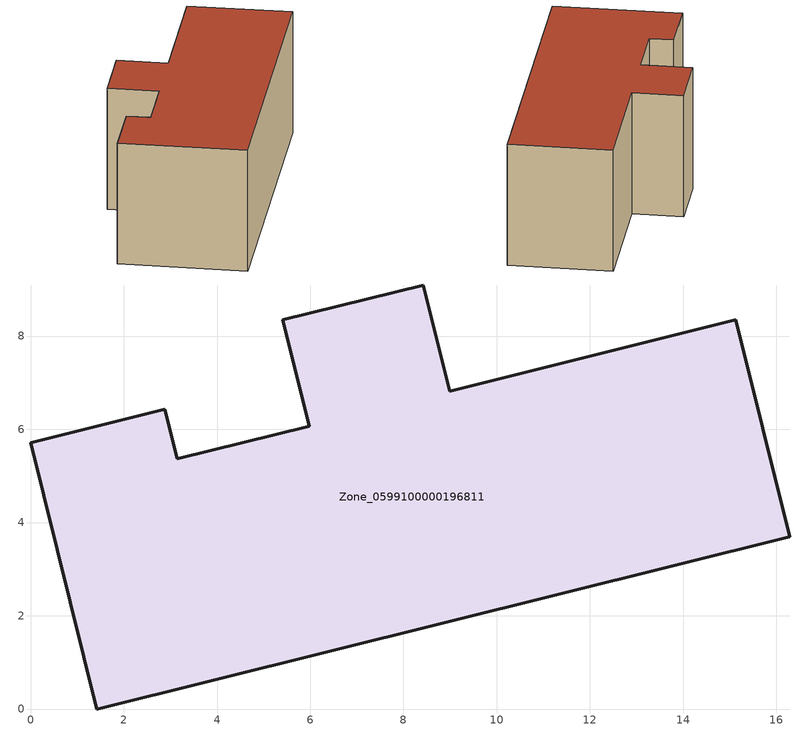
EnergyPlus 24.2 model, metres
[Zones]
Zone_0599100000196811
 floor ground (C_G): 16.29,3.69 1.42,0 0,5.71 2.88,6.42 3.15,5.36 5.98,6.07 5.41,8.35 8.42,9.1 8.99,6.82 15.13,8.35 z0
 wall outside (C_F): 8.99,6.82 8.42,9.1 5.41,8.35 5.98,6.07 3.15,5.36 2.88,6.42 0,5.71 1.42,0 16.29,3.69 15.13,8.35 8.99,6.82 z0:5.93
 roof outside (C_R): 16.29,3.69 15.13,8.35 8.99,6.82 8.42,9.1 5.41,8.35 5.98,6.07 3.15,5.36 2.88,6.42 0,5.71 1.42,0 z5.93
[BUILDING]
Pand.0599100000196811: North Axis=0; Terrain=City; Loads Convergence Tolerance Value=0.04; Temperature Convergence Tolerance Value=0.4; Solar Distribution=FullExterior; Maximum Number of Warmup Days=25; Minimum Number of Warmup Days=1
[Site:Location]
Rotterdam.The.Hague.AP_ZH_NLD Design_Conditions: Latitude=51.96; Longitude=4.45; Time Zone=1; Elevation=-4.5
[SITE:GROUNDTEMPERATURE:BUILDINGSURFACE]
18, 18, 18, 18, 18, 18, 18, 18, 18, 18, 18, 18
[MATERIAL] Thermal Absorptance=0.9; Solar Absorptance=0.7; Visible Absorptance=0.7
Name | Roughness | Thickness | Conductivity | Density | Specific Heat
G.TI.1965-1974 | MediumSmooth | 0.15 | 0.882353 | 540 | 1210
F.TI.1965-1974 | Rough | 0.3 | 0.697674 | 1920 | 840
R.TI.1965-1974 | MediumRough | 0.2 | 0.232558 | 1500 | 1000
[CONSTRUCTION]
C_G: G.TI.1965-1974
C_F: F.TI.1965-1974
C_R: R.TI.1965-1974
[ZONE]
Zone_0599100000196811: Type=1; Multiplier=1; Ceiling Height=Autocalculate; Volume=Autocalculate; Floor Area=autocalculate; Part of Total Floor Area=Yes
[ZONEINFILTRATION:DESIGNFLOWRATE]
Infil_Zone_0599100000196811: Zone or ZoneList or Space or SpaceList=Zone_0599100000196811; Schedule=AlwaysOn; Design Flow Rate Calculation Method=Flow/Area; Flow Rate per Floor Area=0.003; Constant Term Coefficient=1; Temperature Term Coefficient=0; Velocity Term Coefficient=0; Velocity Squared Term Coefficient=0
[HVACTEMPLATE:ZONE:IDEALLOADSAIRSYSTEM]
Zone_0599100000196811: Maximum Heating Supply Air Temperature=50; Minimum Cooling Supply Air Temperature=13; Maximum Heating Supply Air Humidity Ratio=0.0156; Minimum Cooling Supply Air Humidity Ratio=0.0077; Heating Limit=NoLimit; Cooling Limit=NoLimit; Dehumidification Control Type=ConstantSensibleHeatRatio; Cooling Sensible Heat Ratio=0.7; Dehumidification Setpoint=60; Humidification Control Type=None; Humidification Setpoint=30; Outdoor Air Method=None; Outdoor Air Flow Rate per Person=0.00944; Outdoor Air Flow Rate per Zone Floor Area=0; Outdoor Air Flow Rate per Zone=0; Demand Controlled Ventilation Type=None; Outdoor Air Economizer Type=NoEconomizer; Heat Recovery Type=None; Sensible Heat Recovery Effectiveness=0.7; Latent Heat Recovery Effectiveness=0.65
[ZONECONTROL:THERMOSTAT]
ThermostatControl_Zone_0599100000196811: Zone or ZoneList=Zone_0599100000196811; Control Type Schedule=DualSetpointControlType; Control 1=Thermostat_Zone_0599100000196811; Temperature Difference Between Cutout And Setpoint=0
[THERMOSTATSETPOINT:DUALSETPOINT]
Thermostat_Zone_0599100000196811: Heating Setpoint Temperature Schedule=HeatingSetpoint_Zone_0599100000196811; Cooling Setpoint Temperature Schedule=CoolingSetpoint_Zone_0599100000196811
[SCHEDULE:COMPACT]
HeatingSetpoint_Zone_0599100000196811: Through: 12/31, For: AllDays, Until: 24:00, 21
CoolingSetpoint_Zone_0599100000196811: Through: 12/31, For: AllDays, Until: 24:00, 24
DualSetpointControlType: Through: 12/31, For: AllDays, Until: 24:00, 4
AlwaysOn: Through: 12/31, For: AllDays, Until: 24:00, 1
